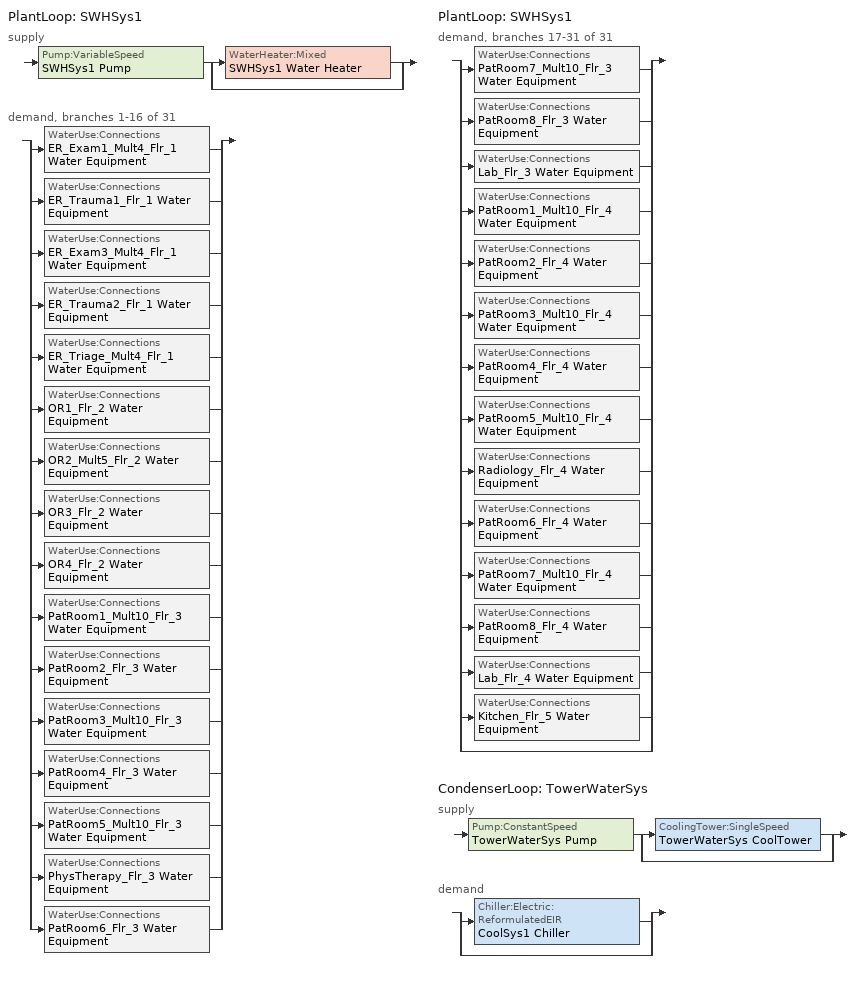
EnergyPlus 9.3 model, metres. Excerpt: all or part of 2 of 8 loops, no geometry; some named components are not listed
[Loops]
PlantLoop 'SWHSys1'
 supply: Pump:VariableSpeed 'SWHSys1 Pump' > split
  | WaterHeater:Mixed 'SWHSys1 Water Heater'
  | bypass
 demand, branches 1-16 of 31: split
  | WaterUse:Connections 'ER_Exam1_Mult4_Flr_1 Water Equipment'
  | WaterUse:Connections 'ER_Trauma1_Flr_1 Water Equipment'
  | WaterUse:Connections 'ER_Exam3_Mult4_Flr_1 Water Equipment'
  | WaterUse:Connections 'ER_Trauma2_Flr_1 Water Equipment'
  | WaterUse:Connections 'ER_Triage_Mult4_Flr_1 Water Equipment'
  | WaterUse:Connections 'OR1_Flr_2 Water Equipment'
  | WaterUse:Connections 'OR2_Mult5_Flr_2 Water Equipment'
  | WaterUse:Connections 'OR3_Flr_2 Water Equipment'
  | WaterUse:Connections 'OR4_Flr_2 Water Equipment'
  | WaterUse:Connections 'PatRoom1_Mult10_Flr_3 Water Equipment'
  | WaterUse:Connections 'PatRoom2_Flr_3 Water Equipment'
  | WaterUse:Connections 'PatRoom3_Mult10_Flr_3 Water Equipment'
  | WaterUse:Connections 'PatRoom4_Flr_3 Water Equipment'
  | WaterUse:Connections 'PatRoom5_Mult10_Flr_3 Water Equipment'
  | WaterUse:Connections 'PhysTherapy_Flr_3 Water Equipment'
  | WaterUse:Connections 'PatRoom6_Flr_3 Water Equipment'
PlantLoop 'SWHSys1'
 demand, branches 17-31 of 31: split
  | WaterUse:Connections 'PatRoom7_Mult10_Flr_3 Water Equipment'
  | WaterUse:Connections 'PatRoom8_Flr_3 Water Equipment'
  | WaterUse:Connections 'Lab_Flr_3 Water Equipment'
  | WaterUse:Connections 'PatRoom1_Mult10_Flr_4 Water Equipment'
  | WaterUse:Connections 'PatRoom2_Flr_4 Water Equipment'
  | WaterUse:Connections 'PatRoom3_Mult10_Flr_4 Water Equipment'
  | WaterUse:Connections 'PatRoom4_Flr_4 Water Equipment'
  | WaterUse:Connections 'PatRoom5_Mult10_Flr_4 Water Equipment'
  | WaterUse:Connections 'Radiology_Flr_4 Water Equipment'
  | WaterUse:Connections 'PatRoom6_Flr_4 Water Equipment'
  | WaterUse:Connections 'PatRoom7_Mult10_Flr_4 Water Equipment'
  | WaterUse:Connections 'PatRoom8_Flr_4 Water Equipment'
  | WaterUse:Connections 'Lab_Flr_4 Water Equipment'
  | WaterUse:Connections 'Kitchen_Flr_5 Water Equipment'
  | bypass
CondenserLoop 'TowerWaterSys'
 supply: Pump:ConstantSpeed 'TowerWaterSys Pump' > split
  | CoolingTower:SingleSpeed 'TowerWaterSys CoolTower'
  | bypass
 demand: split
  | Chiller:Electric:ReformulatedEIR 'CoolSys1 Chiller'
  | bypass
[SetpointManager:Scheduled]
SWHSys1 Loop Setpoint Manager: Control Variable=Temperature; Schedule=SWHSys1-Loop-Temp-Schedule; Setpoint Node or NodeList=SWHSys1 Supply Outlet Node
[CoolingTower:SingleSpeed]
TowerWaterSys CoolTower: Design Water Flow Rate {m3/s}=AUTOSIZE; Design Air Flow Rate {m3/s}=AUTOSIZE; Design Fan Power {W}=AUTOSIZE; Design U-Factor Times Area Value {W/K}=AUTOSIZE; Free Convection Regime Air Flow Rate {m3/s}=autocalculate; Free Convection Regime U-Factor Times Area Value {W/K}=autocalculate; Performance Input Method=UFactorTimesAreaAndDesignWaterFlowRate; Evaporation Loss Mode=SaturatedExit; Drift Loss Percent {percent}=0.008; Blowdown Calculation Mode=ConcentrationRatio; Blowdown Concentration Ratio=3; Capacity Control=FanCycling; Sizing Factor=1
[Pump:ConstantSpeed]
TowerWaterSys Pump: Design Flow Rate {m3/s}=AUTOSIZE; Design Pump Head {Pa}=179352; Design Power Consumption {W}=AUTOSIZE; Motor Efficiency=0.87; Fraction of Motor Inefficiencies to Fluid Stream=0; Pump Control Type=Intermittent
[Pump:VariableSpeed]
SWHSys1 Pump: Design Maximum Flow Rate {m3/s}=AUTOSIZE; Design Pump Head {Pa}=179352; Design Power Consumption {W}=AUTOSIZE; Motor Efficiency=0.9; Fraction of Motor Inefficiencies to Fluid Stream=0; Coefficient 1 of the Part Load Performance Curve=0; Coefficient 2 of the Part Load Performance Curve=1; Coefficient 3 of the Part Load Performance Curve=0; Coefficient 4 of the Part Load Performance Curve=0; Design Minimum Flow Rate {m3/s}=0; Pump Control Type=Intermittent
[PlantEquipmentList]
SWHSys1 Equipment List: SWHSys1 Water Heater
[Sizing:Plant]
Name | Loop Type | Design Loop Exit Temperature {C} | Loop Design Temperature Difference {deltaC}
TowerWaterSys | CONDENSER | 29.4 | 5.6
SWHSys1 | Heating | 60 | 5
[PlantEquipmentOperationSchemes]
SWHSys1 Loop Operation Scheme List: Control Scheme 1=SWHSys1 Operation Scheme; Control Scheme 1 Schedule=PlantOnSched
[CondenserEquipmentOperationSchemes]
TowerWaterSys Loop Operation Scheme List: Control Scheme 1=TowerWaterSys Operation Scheme; Control Scheme 1 Schedule=PlantOnSched
[CondenserEquipmentList]
TowerWaterSys Equipment List: TowerWaterSys CoolTower
[PlantEquipmentOperation:HeatingLoad]
SWHSys1 Operation Scheme: Load Range 1 Lower Limit {W}=0; Load Range 1 Upper Limit {W}=1000000000000000; Range 1 Equipment List=SWHSys1 Equipment List
[PlantEquipmentOperation:CoolingLoad]
TowerWaterSys Operation Scheme: Load Range 1 Lower Limit {W}=0; Load Range 1 Upper Limit {W}=1000000000000; Range 1 Equipment List=TowerWaterSys Equipment List
[PlantLoop]
SWHSys1: Fluid Type=Water; Plant Equipment Operation Scheme=SWHSys1 Loop Operation Scheme List; Maximum Loop Temperature {C}=60; Minimum Loop Temperature {C}=10; Maximum Loop Flow Rate {m3/s}=AUTOSIZE; Minimum Loop Flow Rate {m3/s}=0; Plant Loop Volume {m3}=AUTOSIZE; Load Distribution Scheme=Optimal
[CondenserLoop]
TowerWaterSys: Fluid Type=Water; Condenser Equipment Operation Scheme=TowerWaterSys Loop Operation Scheme List; Maximum Loop Temperature {C}=80; Minimum Loop Temperature {C}=5; Maximum Loop Flow Rate {m3/s}=AUTOSIZE; Minimum Loop Flow Rate {m3/s}=0; Condenser Loop Volume {m3}=AUTOSIZE; Load Distribution Scheme=SequentialLoad
[SetpointManager:FollowOutdoorAirTemperature]
TowerWaterSys: Control Variable=Temperature; Reference Temperature Type=OutdoorAirWetBulb; Offset Temperature Difference {deltaC}=0; Maximum Setpoint Temperature {C}=80; Minimum Setpoint Temperature {C}=5; Setpoint Node or NodeList=TowerWaterSys Supply Outlet Node
[WaterHeater:Mixed]
SWHSys1 Water Heater: Tank Volume {m3}=3; Setpoint Temperature Schedule=SWHSys1 Water Heater Setpoint Temperature Schedule Name; Deadband Temperature Difference {deltaC}=2; Maximum Temperature Limit {C}=82.2222; Heater Control Type=Cycle; Heater Maximum Capacity {W}=845000; Heater Fuel Type=NATURALGAS; Heater Thermal Efficiency=0.78; Off Cycle Parasitic Fuel Consumption Rate {W}=20; Off Cycle Parasitic Fuel Type=NATURALGAS; Off Cycle Parasitic Heat Fraction to Tank=0.8; On Cycle Parasitic Fuel Type=NATURALGAS; Ambient Temperature Indicator=SCHEDULE; Ambient Temperature Schedule=SWHSys1 Water Heater Ambient Temperature Schedule Name; Off Cycle Loss Coefficient to Ambient Temperature {W/K}=6; On Cycle Loss Coefficient to Ambient Temperature {W/K}=6; Use Side Effectiveness=1; Source Side Effectiveness=1; Use Side Design Flow Rate {m3/s}=AUTOSIZE; Source Side Design Flow Rate {m3/s}=AUTOSIZE; Indirect Water Heating Recovery Time {hr}=1.5
[WaterUse:Equipment] Target Temperature Schedule=Water Equipment Temp Sched; Hot Water Supply Temperature Schedule=Water Equipment Hot Supply Temp Sched; Sensible Fraction Schedule=Water Equipment Sensible fract sched; Latent Fraction Schedule=Water Equipment Latent fract sched
Name | Peak Flow Rate {m3/s} | Flow Rate Fraction Schedule | Zone
ER_Exam1_Mult4_Flr_1 Water Equipment | 1.0556e-06 | BLDG_SWH_EXTD_SCH | ER_Exam1_Mult4_Flr_1
ER_Exam3_Mult4_Flr_1 Water Equipment | 1.0556e-06 | BLDG_SWH_EXTD_SCH | ER_Exam3_Mult4_Flr_1
ER_Trauma1_Flr_1 Water Equipment | 1.0556e-06 | BLDG_SWH_EXTD_SCH | ER_Trauma1_Flr_1
ER_Trauma2_Flr_1 Water Equipment | 1.0556e-06 | BLDG_SWH_EXTD_SCH | ER_Trauma2_Flr_1
ER_Triage_Mult4_Flr_1 Water Equipment | 1.0556e-06 | BLDG_SWH_EXTD_SCH | ER_Triage_Mult4_Flr_1
Kitchen_Flr_5 Water Equipment | 0.0001577 | BLDG_SWH_EXTD_SCH | Kitchen_Flr_5
Lab_Flr_3 Water Equipment | 2.1111e-06 | BLDG_SWH_SCH | Lab_Flr_3
Lab_Flr_4 Water Equipment | 2.1111e-06 | BLDG_SWH_SCH | Lab_Flr_4
OR1_Flr_2 Water Equipment | 2.1111e-06 | BLDG_SWH_SCH | OR1_Flr_2
OR2_Mult5_Flr_2 Water Equipment | 2.1111e-06 | BLDG_SWH_SCH | OR2_Mult5_Flr_2
OR3_Flr_2 Water Equipment | 2.1111e-06 | BLDG_SWH_SCH | OR3_Flr_2
OR4_Flr_2 Water Equipment | 2.1111e-06 | BLDG_SWH_SCH | OR4_Flr_2
PatRoom1_Mult10_Flr_3 Water Equipment | 1.0556e-06 | BLDG_SWH_EXTD_SCH | PatRoom1_Mult10_Flr_3
PatRoom1_Mult10_Flr_4 Water Equipment | 1.0556e-06 | BLDG_SWH_EXTD_SCH | PatRoom1_Mult10_Flr_4
PatRoom2_Flr_3 Water Equipment | 1.0556e-06 | BLDG_SWH_EXTD_SCH | PatRoom2_Flr_3
PatRoom2_Flr_4 Water Equipment | 1.0556e-06 | BLDG_SWH_EXTD_SCH | PatRoom2_Flr_4
PatRoom3_Mult10_Flr_3 Water Equipment | 1.0556e-06 | BLDG_SWH_EXTD_SCH | PatRoom3_Mult10_Flr_3
PatRoom3_Mult10_Flr_4 Water Equipment | 1.0556e-06 | BLDG_SWH_EXTD_SCH | PatRoom3_Mult10_Flr_4
PatRoom4_Flr_3 Water Equipment | 1.0556e-06 | BLDG_SWH_EXTD_SCH | PatRoom4_Flr_3
PatRoom4_Flr_4 Water Equipment | 1.0556e-06 | BLDG_SWH_EXTD_SCH | PatRoom4_Flr_4
PatRoom5_Mult10_Flr_3 Water Equipment | 1.0556e-06 | BLDG_SWH_EXTD_SCH | PatRoom5_Mult10_Flr_3
PatRoom5_Mult10_Flr_4 Water Equipment | 1.0556e-06 | BLDG_SWH_EXTD_SCH | PatRoom5_Mult10_Flr_4
PatRoom6_Flr_3 Water Equipment | 1.0556e-06 | BLDG_SWH_EXTD_SCH | PatRoom6_Flr_3
PatRoom6_Flr_4 Water Equipment | 1.0556e-06 | BLDG_SWH_EXTD_SCH | PatRoom6_Flr_4
PatRoom7_Mult10_Flr_3 Water Equipment | 1.0556e-06 | BLDG_SWH_EXTD_SCH | PatRoom7_Mult10_Flr_3
PatRoom7_Mult10_Flr_4 Water Equipment | 1.0556e-06 | BLDG_SWH_EXTD_SCH | PatRoom7_Mult10_Flr_4
PatRoom8_Flr_3 Water Equipment | 1.0556e-06 | BLDG_SWH_EXTD_SCH | PatRoom8_Flr_3
PatRoom8_Flr_4 Water Equipment | 1.0556e-06 | BLDG_SWH_EXTD_SCH | PatRoom8_Flr_4
PhysTherapy_Flr_3 Water Equipment | 1.0556e-06 | BLDG_SWH_SCH | PhysTherapy_Flr_3
Radiology_Flr_4 Water Equipment | 1.0556e-06 | BLDG_SWH_EXTD_SCH | Radiology_Flr_4
[WaterUse:Connections]
Name | Water Use Equipment 1
ER_Exam1_Mult4_Flr_1 Water Equipment | ER_Exam1_Mult4_Flr_1 Water Equipment
ER_Exam3_Mult4_Flr_1 Water Equipment | ER_Exam3_Mult4_Flr_1 Water Equipment
ER_Trauma1_Flr_1 Water Equipment | ER_Trauma1_Flr_1 Water Equipment
ER_Trauma2_Flr_1 Water Equipment | ER_Trauma2_Flr_1 Water Equipment
ER_Triage_Mult4_Flr_1 Water Equipment | ER_Triage_Mult4_Flr_1 Water Equipment
Kitchen_Flr_5 Water Equipment | Kitchen_Flr_5 Water Equipment
Lab_Flr_3 Water Equipment | Lab_Flr_3 Water Equipment
Lab_Flr_4 Water Equipment | Lab_Flr_4 Water Equipment
OR1_Flr_2 Water Equipment | OR1_Flr_2 Water Equipment
OR2_Mult5_Flr_2 Water Equipment | OR2_Mult5_Flr_2 Water Equipment
OR3_Flr_2 Water Equipment | OR3_Flr_2 Water Equipment
OR4_Flr_2 Water Equipment | OR4_Flr_2 Water Equipment
PatRoom1_Mult10_Flr_3 Water Equipment | PatRoom1_Mult10_Flr_3 Water Equipment
PatRoom1_Mult10_Flr_4 Water Equipment | PatRoom1_Mult10_Flr_4 Water Equipment
PatRoom2_Flr_3 Water Equipment | PatRoom2_Flr_3 Water Equipment
PatRoom2_Flr_4 Water Equipment | PatRoom2_Flr_4 Water Equipment
PatRoom3_Mult10_Flr_3 Water Equipment | PatRoom3_Mult10_Flr_3 Water Equipment
PatRoom3_Mult10_Flr_4 Water Equipment | PatRoom3_Mult10_Flr_4 Water Equipment
PatRoom4_Flr_3 Water Equipment | PatRoom4_Flr_3 Water Equipment
PatRoom4_Flr_4 Water Equipment | PatRoom4_Flr_4 Water Equipment
PatRoom5_Mult10_Flr_3 Water Equipment | PatRoom5_Mult10_Flr_3 Water Equipment
PatRoom5_Mult10_Flr_4 Water Equipment | PatRoom5_Mult10_Flr_4 Water Equipment
PatRoom6_Flr_3 Water Equipment | PatRoom6_Flr_3 Water Equipment
PatRoom6_Flr_4 Water Equipment | PatRoom6_Flr_4 Water Equipment
PatRoom7_Mult10_Flr_3 Water Equipment | PatRoom7_Mult10_Flr_3 Water Equipment
PatRoom7_Mult10_Flr_4 Water Equipment | PatRoom7_Mult10_Flr_4 Water Equipment
PatRoom8_Flr_3 Water Equipment | PatRoom8_Flr_3 Water Equipment
PatRoom8_Flr_4 Water Equipment | PatRoom8_Flr_4 Water Equipment
PhysTherapy_Flr_3 Water Equipment | PhysTherapy_Flr_3 Water Equipment
Radiology_Flr_4 Water Equipment | Radiology_Flr_4 Water Equipment
[Schedule:Compact]
PlantOnSched: Through: 12/31, For: AllDays, Until: 24:00, 1
BLDG_SWH_EXTD_SCH: Through: 12/31, For: Weekdays SummerDesignDay, Until: 07:00, 0.3, Until: 08:00, 0.5, Until: 09:00, 0.58, Until: 10:00, 0.66, Until: 11:00, 0.78, Until: 12:00, 0.82, Until: 13:00, 0.71, Until: 14:00, 0.82, Until: 15:00, 0.78, Until: 16:00, 0.74, Until: 17:00, 0.63, Until: 18:00, 0.41, Until: 21:00, 0.35, Until: 24:00, 0.3, For: AllOtherDays, Until: 08:00, 0.3, Until: 09:00, 0.4, Until: 10:00, 0.5, Until: 17:00, 0.6, Until: 18:00, 0.5, Until: 24:00, 0.3
BLDG_SWH_SCH: Through: 12/31, For: Weekdays SummerDesignDay, Until: 07:00, 0.01, Until: 08:00, 0.17, Until: 09:00, 0.58, Until: 10:00, 0.66, Until: 11:00, 0.78, Until: 12:00, 0.82, Until: 13:00, 0.71, Until: 14:00, 0.82, Until: 15:00, 0.78, Until: 16:00, 0.74, Until: 17:00, 0.63, Until: 18:00, 0.41, Until: 21:00, 0.18, Until: 22:00, 0.1, Until: 24:00, 0.01, For: Saturday WinterDesignDay, Until: 08:00, 0.01, Until: 09:00, 0.2, Until: 10:00, 0.28, Until: 12:00, 0.3, Until: 14:00, 0.24, Until: 17:00, 0.23, Until: 18:00, 0.1, Until: 24:00, 0.01, For: Sunday Holidays AllOtherDays, Until: 24:00, 0.01
Water Equipment Hot Supply Temp Sched; Water Equipment Temp Sched: Through: 12/31, For: AllDays, Until: 24:00, 49
Water Equipment Latent fract sched: Through: 12/31, For: AllDays, Until: 24:00, 0.05
Water Equipment Sensible fract sched: Through: 12/31, For: AllDays, Until: 24:00, 0.2
SWHSys1 Water Heater Ambient Temperature Schedule Name: Through: 12/31, For: AllDays, Until: 24:00, 22
SWHSys1 Water Heater Setpoint Temperature Schedule Name; SWHSys1-Loop-Temp-Schedule: Through: 12/31, For: AllDays, Until: 24:00, 60
